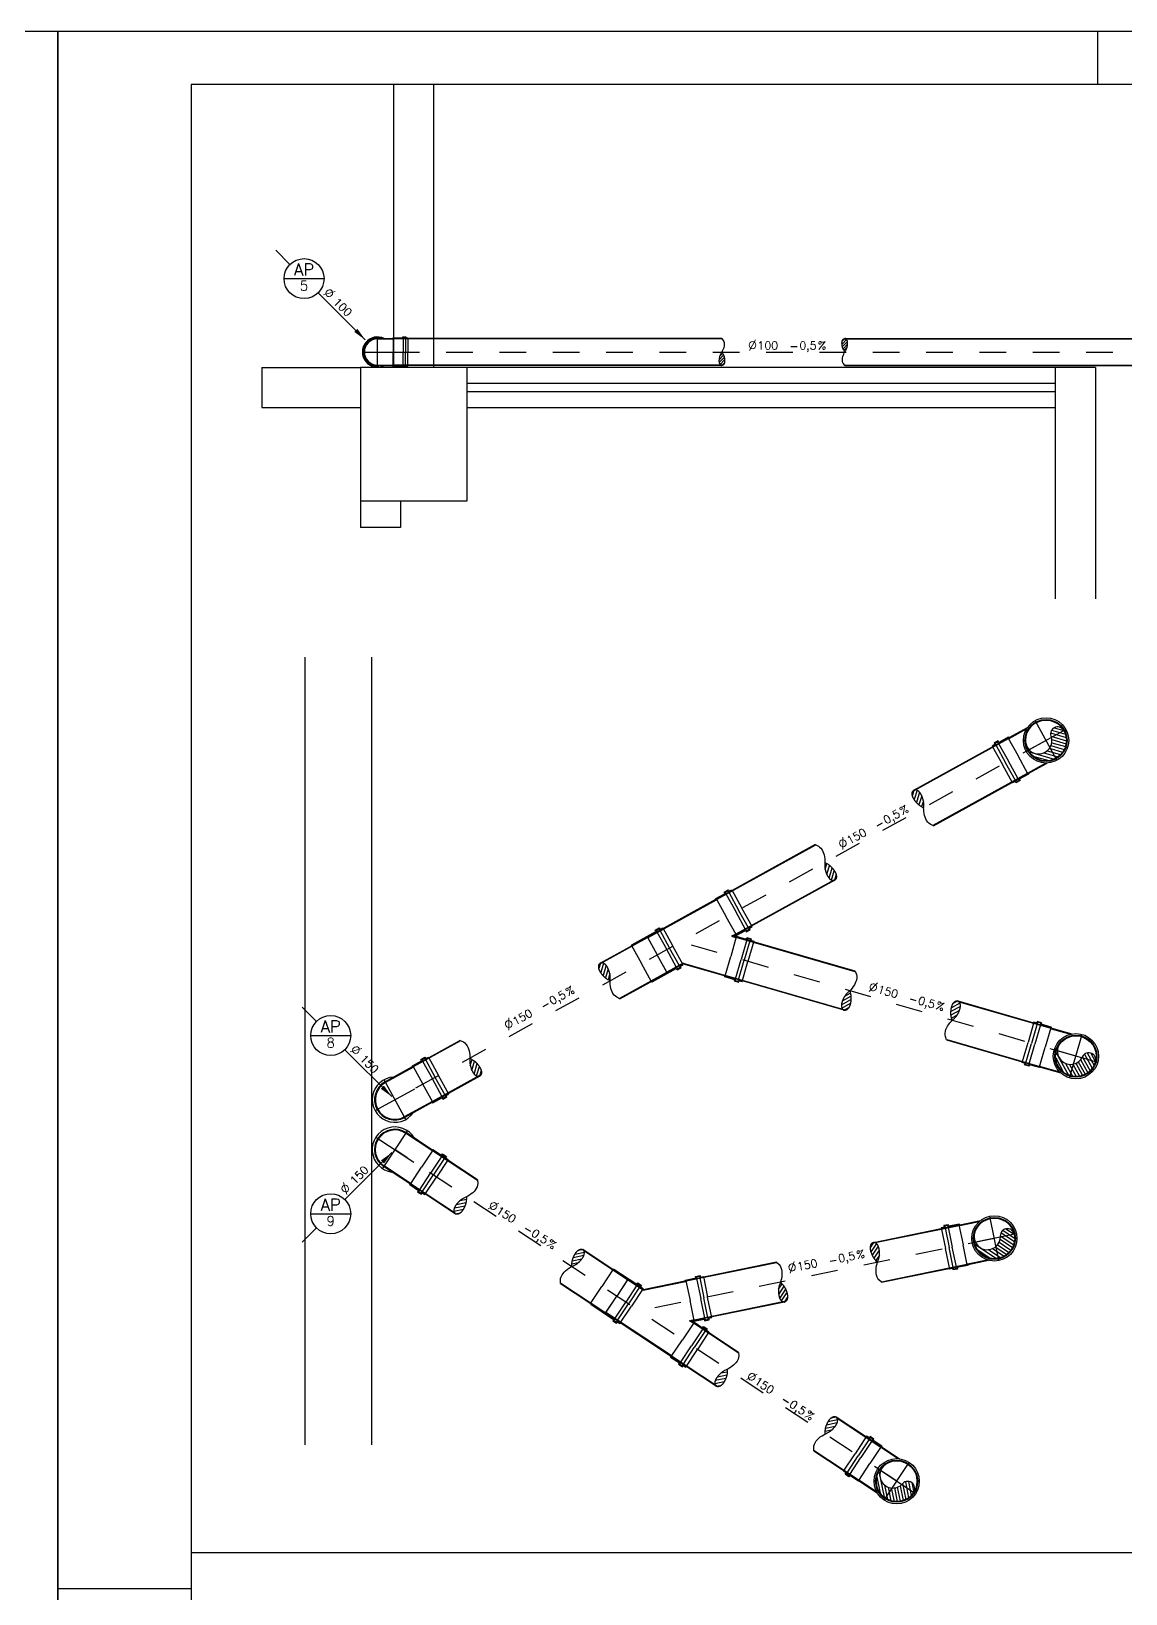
# Model space of a CAD drawing. Header units: millimetres. Extents: x -2485 to 3289, y -257 to 1952.
# Drawn here: x 33.14 to 37.24, y 5.82 to 11.68 of the extents above; entities that cross this region are included whole.
import ezdxf
from ezdxf.enums import TextEntityAlignment as Align

# ---------------------------------------------------------------- set-up
doc = ezdxf.new("R2010")
doc.units = ezdxf.units.MM
doc.header["$LTSCALE"] = 0.3
doc.linetypes.add('CONTINUO', pattern=[0])
doc.linetypes.add('HID', pattern=[0.37, 0.07, -0.1, 0.03, -0.1, 0.07])
for name, color, linetype in [('PAREDE', 7, 'CONTINUO'), ('PILAR', 2, 'Continuous'), ('PLU', 6, 'HID'), ('TEX', 11, 'Continuous'), ('TUB', 1, 'Continuous'), ('VISTAS', 1, 'Continuous')]:
    doc.layers.add(name, color=color, linetype=linetype)
doc.layers.add('PROJETO ESGOTO PLUVIAL', color=1, linetype='HID', lineweight=15)
doc.layers.add('prumada', color=9, linetype='Continuous', lineweight=15)
doc.styles.add('ROMANS', font='romans.shx', dxfattribs={"height": 0.03})

# ---------------------------------------------------------------- blocks, each defined once
blk = doc.blocks.new('n135')
at = {"layer": 'TEX'}
blk.add_line((-0.2936, 0.2936), (-0.347, 0.347), dxfattribs=at)
at = {"layer": 'TEX', "color": 5, "linetype": 'Continuous'}
blk.add_line((-0.3155, 0.2405), (-0.1655, 0.2405), dxfattribs=at)
at = {"layer": 'TEX', "color": 11}
blk.add_line((-0.0113, 0.0113), (-0.1875, 0.1875), dxfattribs=at)
blk.add_line((-0.0113, 0.0113), (-0.1875, 0.1875), dxfattribs=at)
at = {"layer": 'TEX', "color": 5, "linetype": 'Continuous'}
blk.add_circle((-0.2405, 0.2405), 0.075, dxfattribs=at)
blk.add_circle((-0.2405, 0.2405), 0.075, dxfattribs=at)
at = {"layer": 'TEX', "color": 11}
blk.add_solid([(-0.0526, 0.0408), (-0.0408, 0.0526), (-0.0113, 0.0113)], dxfattribs=at)
blk.add_solid([(-0.0526, 0.0408), (-0.0408, 0.0526), (-0.0113, 0.0113)], dxfattribs=at)
at = {"layer": 'TEX', "color": 5, "style": 'ROMANS'}
blk.add_text('%%c', height=0.04, rotation=315, dxfattribs=at).set_placement((-0.1722, 0.1839))
at = {"layer": 'TEX', "color": 9, "linetype": 'Continuous', "style": 'ROMANS'}
for tag, height, p in [('L', 0.045, (-0.2405, 0.2518)), ('N', 0.036, (-0.2405, 0.1956))]:
    blk.add_attdef(tag, text='', height=height, dxfattribs=at).set_placement(p, align=Align.CENTER)
at = {"layer": 'TEX', "color": 5, "linetype": 'Continuous', "style": 'ROMANS'}
blk.add_attdef('N', (-0.1334, 0.1503), '', height=0.03, rotation=315, dxfattribs=at)
blk = doc.blocks.new('n225')
at = {"layer": 'TEX', "color": 11}
blk.add_line((-0.0113, -0.0113), (-0.1875, -0.1875), dxfattribs=at)
blk.add_line((-0.0113, -0.0113), (-0.1875, -0.1875), dxfattribs=at)
at = {"layer": 'TEX', "color": 5, "linetype": 'Continuous'}
blk.add_line((-0.3155, -0.2405), (-0.1655, -0.2405), dxfattribs=at)
at = {"layer": 'TEX'}
blk.add_line((-0.2936, -0.2936), (-0.347, -0.347), dxfattribs=at)
at = {"layer": 'TEX', "color": 5, "linetype": 'Continuous'}
blk.add_circle((-0.2405, -0.2405), 0.075, dxfattribs=at)
blk.add_circle((-0.2405, -0.2405), 0.075, dxfattribs=at)
at = {"layer": 'TEX', "color": 11}
blk.add_solid([(-0.0408, -0.0526), (-0.0526, -0.0408), (-0.0113, -0.0113)], dxfattribs=at)
blk.add_solid([(-0.0408, -0.0526), (-0.0526, -0.0408), (-0.0113, -0.0113)], dxfattribs=at)
at = {"layer": 'TEX', "color": 5, "style": 'ROMANS'}
blk.add_text('%%c', height=0.04, rotation=45, dxfattribs=at).set_placement((-0.1839, -0.1722))
at = {"layer": 'TEX', "color": 5, "linetype": 'Continuous', "style": 'ROMANS'}
blk.add_attdef('N', (-0.1503, -0.1334), '', height=0.03, rotation=45, dxfattribs=at)
at = {"layer": 'TEX', "color": 9, "linetype": 'Continuous', "style": 'ROMANS'}
for tag, height, p in [('L', 0.045, (-0.2405, -0.2293)), ('N', 0.036, (-0.2405, -0.2855))]:
    blk.add_attdef(tag, text='', height=height, dxfattribs=at).set_placement(p, align=Align.CENTER)
blk = doc.blocks.new('js150d')
at = {"layer": 'TUB', "color": 3}
for p, q in [((-0.1006, 0.0735), (-0.0974, 0.0762)), ((0.195, 0.0762), (0.195, 0)), ((0.2359, 0.0762), (0.2359, 0)), ((0.2479, 0.0762), (0.2479, 0)), ((0.262, 0.0789), (0.262, 0)), ((0.195, -0.0762), (0.195, 0)), ((0.2359, -0.0762), (0.2359, 0)), ((0.2479, -0.0762), (0.2479, 0)), ((0.262, -0.0789), (0.262, 0)), ((-0.1006, -0.0735), (-0.0974, -0.0762)), ((0.1918, -0.084), (0.1379, -0.1379)), ((0.2207, -0.1129), (0.1668, -0.1668)), ((0.084, -0.1918), (0.1379, -0.1379)), ((0.1129, -0.2207), (0.1668, -0.1668)), ((0.1214, -0.2292), (0.1753, -0.1753)), ((0.2292, -0.1214), (0.1753, -0.1753)), ((0.2411, -0.1295), (0.1853, -0.1853)), ((0.1295, -0.2411), (0.1853, -0.1853))]:
    blk.add_line(p, q, dxfattribs=at)
at = {"layer": 'TUB', "color": 4}
for p, q in [((0.1923, 0.0735), (-0.1006, 0.0735)), ((0.1912, 0.0762), (-0.0974, 0.0762)), ((0.1912, 0.0762), (0.1939, 0.0789)), ((0.1923, 0.0735), (0.195, 0.0762)), ((0.1939, 0.0789), (0.2332, 0.0789)), ((0.195, 0.0762), (0.2359, 0.0762)), ((0.2332, 0.0789), (0.2332, 0.0849)), ((0.2332, 0.0849), (0.2506, 0.0849)), ((0.2359, 0.0822), (0.2479, 0.0822)), ((0.2359, 0.0762), (0.2359, 0.0822)), ((0.2479, 0.0822), (0.2479, 0.0762)), ((0.2479, 0.0762), (0.262, 0.0762)), ((0.2506, 0.0849), (0.2506, 0.0789)), ((0.2506, 0.0789), (0.262, 0.0789)), ((-0.0304, -0.0735), (-0.1006, -0.0735)), ((-0.0316, -0.0762), (-0.0974, -0.0762)), ((-0.0316, -0.0762), (0.0813, -0.1891)), ((-0.0304, -0.0735), (0.084, -0.1879)), ((0.1923, -0.0735), (0.1774, -0.0735)), ((0.1774, -0.0735), (0.1879, -0.084)), ((0.1912, -0.0762), (0.184, -0.0762)), ((0.184, -0.0762), (0.1891, -0.0813)), ((0.1879, -0.084), (0.1918, -0.084)), ((0.1891, -0.0813), (0.1929, -0.0813)), ((0.1912, -0.0762), (0.1939, -0.0789)), ((0.1918, -0.084), (0.2207, -0.1129)), ((0.1923, -0.0735), (0.195, -0.0762)), ((0.1929, -0.0813), (0.2207, -0.1091)), ((0.1939, -0.0789), (0.2332, -0.0789)), ((0.195, -0.0762), (0.2359, -0.0762)), ((0.2207, -0.1091), (0.2249, -0.1049)), ((0.2207, -0.1129), (0.2249, -0.1087)), ((0.2249, -0.1049), (0.2372, -0.1172)), ((0.2249, -0.1087), (0.2334, -0.1172)), ((0.2332, -0.0789), (0.2332, -0.0849)), ((0.2332, -0.0849), (0.2506, -0.0849)), ((0.2359, -0.0762), (0.2359, -0.0822)), ((0.2359, -0.0822), (0.2479, -0.0822)), ((0.2479, -0.0762), (0.262, -0.0762)), ((0.2479, -0.0822), (0.2479, -0.0762)), ((0.2506, -0.0789), (0.262, -0.0789)), ((0.2506, -0.0849), (0.2506, -0.0789)), ((0.2334, -0.1172), (0.2292, -0.1214)), ((0.2292, -0.1214), (0.2391, -0.1314)), ((0.2372, -0.1172), (0.233, -0.1214)), ((0.233, -0.1214), (0.2411, -0.1295)), ((0.0813, -0.1891), (0.0813, -0.1929)), ((0.0813, -0.1929), (0.1091, -0.2207)), ((0.084, -0.1879), (0.084, -0.1918)), ((0.084, -0.1918), (0.1129, -0.2207)), ((0.1091, -0.2207), (0.1049, -0.2249)), ((0.1049, -0.2249), (0.1172, -0.2372)), ((0.1129, -0.2207), (0.1087, -0.2249)), ((0.1087, -0.2249), (0.1172, -0.2334)), ((0.1172, -0.2334), (0.1214, -0.2292)), ((0.1172, -0.2372), (0.1214, -0.233)), ((0.1214, -0.2292), (0.1314, -0.2391)), ((0.1214, -0.233), (0.1295, -0.2411))]:
    blk.add_line(p, q, dxfattribs=at)
at = {"layer": 'TUB', "color": 3, "linetype": 'Continuous'}
for p in [(-0.1006, 0.0735), (-0.1006, -0.0735)]:
    blk.add_line(p, (-0.1006, 0), dxfattribs=at)
blk = doc.blocks.new('js150e')
at = {"layer": 'TUB', "color": 4}
for p, q in [((0.1049, 0.2249), (0.1172, 0.2372)), ((0.1172, 0.2372), (0.1214, 0.233)), ((0.1214, 0.233), (0.1295, 0.2411)), ((0.1214, 0.2292), (0.1314, 0.2391)), ((-0.0316, 0.0762), (0.0813, 0.1891)), ((-0.0304, 0.0735), (0.084, 0.1879)), ((0.0813, 0.1929), (0.1091, 0.2207)), ((0.0813, 0.1891), (0.0813, 0.1929)), ((0.084, 0.1918), (0.1129, 0.2207)), ((0.084, 0.1879), (0.084, 0.1918)), ((0.1091, 0.2207), (0.1049, 0.2249)), ((0.1087, 0.2249), (0.1172, 0.2334)), ((0.1129, 0.2207), (0.1087, 0.2249)), ((0.1172, 0.2334), (0.1214, 0.2292)), ((0.2249, 0.1087), (0.2334, 0.1172)), ((0.2249, 0.1049), (0.2372, 0.1172)), ((0.2292, 0.1214), (0.2391, 0.1314)), ((0.2334, 0.1172), (0.2292, 0.1214)), ((0.233, 0.1214), (0.2411, 0.1295)), ((0.2372, 0.1172), (0.233, 0.1214)), ((-0.0304, 0.0735), (-0.1006, 0.0735)), ((-0.0316, 0.0762), (-0.0974, 0.0762)), ((0.1774, 0.0735), (0.1879, 0.084)), ((0.1923, 0.0735), (0.1774, 0.0735)), ((0.184, 0.0762), (0.1891, 0.0813)), ((0.1912, 0.0762), (0.184, 0.0762)), ((0.1879, 0.084), (0.1918, 0.084)), ((0.1891, 0.0813), (0.1929, 0.0813)), ((0.1912, 0.0762), (0.1939, 0.0789)), ((0.1918, 0.084), (0.2207, 0.1129)), ((0.1923, 0.0735), (0.195, 0.0762)), ((0.1929, 0.0813), (0.2207, 0.1091)), ((0.1939, 0.0789), (0.2332, 0.0789)), ((0.195, 0.0762), (0.2359, 0.0762)), ((0.2207, 0.1129), (0.2249, 0.1087)), ((0.2207, 0.1091), (0.2249, 0.1049)), ((0.2332, 0.0849), (0.2506, 0.0849)), ((0.2332, 0.0789), (0.2332, 0.0849)), ((0.2359, 0.0822), (0.2479, 0.0822)), ((0.2359, 0.0762), (0.2359, 0.0822)), ((0.2479, 0.0822), (0.2479, 0.0762)), ((0.2479, 0.0762), (0.262, 0.0762)), ((0.2506, 0.0849), (0.2506, 0.0789)), ((0.2506, 0.0789), (0.262, 0.0789)), ((0.1923, -0.0735), (-0.1006, -0.0735)), ((0.1912, -0.0762), (-0.0974, -0.0762)), ((0.1912, -0.0762), (0.1939, -0.0789)), ((0.1923, -0.0735), (0.195, -0.0762)), ((0.1939, -0.0789), (0.2332, -0.0789)), ((0.195, -0.0762), (0.2359, -0.0762)), ((0.2332, -0.0789), (0.2332, -0.0849)), ((0.2332, -0.0849), (0.2506, -0.0849)), ((0.2359, -0.0762), (0.2359, -0.0822)), ((0.2359, -0.0822), (0.2479, -0.0822)), ((0.2479, -0.0822), (0.2479, -0.0762)), ((0.2479, -0.0762), (0.262, -0.0762)), ((0.2506, -0.0849), (0.2506, -0.0789)), ((0.2506, -0.0789), (0.262, -0.0789))]:
    blk.add_line(p, q, dxfattribs=at)
at = {"layer": 'TUB', "color": 3}
for p, q in [((0.1295, 0.2411), (0.1853, 0.1853)), ((0.084, 0.1918), (0.1379, 0.1379)), ((0.1129, 0.2207), (0.1668, 0.1668)), ((0.1214, 0.2292), (0.1753, 0.1753)), ((0.2411, 0.1295), (0.1853, 0.1853)), ((0.1918, 0.084), (0.1379, 0.1379)), ((0.2207, 0.1129), (0.1668, 0.1668)), ((0.2292, 0.1214), (0.1753, 0.1753)), ((-0.1006, 0.0735), (-0.0974, 0.0762)), ((0.195, 0.0762), (0.195, 0)), ((0.2359, 0.0762), (0.2359, 0)), ((0.2479, 0.0762), (0.2479, 0)), ((0.262, 0.0789), (0.262, 0)), ((0.195, -0.0762), (0.195, 0)), ((0.2359, -0.0762), (0.2359, 0)), ((0.2479, -0.0762), (0.2479, 0)), ((0.262, -0.0789), (0.262, 0)), ((-0.1006, -0.0735), (-0.0974, -0.0762))]:
    blk.add_line(p, q, dxfattribs=at)
at = {"layer": 'TUB', "color": 3, "linetype": 'Continuous'}
for p in [(-0.1006, 0.0735), (-0.1006, -0.0735)]:
    blk.add_line(p, (-0.1006, 0), dxfattribs=at)
blk = doc.blocks.new('L150')
at = {"layer": 'TUB', "color": 4}
for p, q in [((-0.067, 0.0777), (-0.06475, 0.0789)), ((0, 0.0762), (-0.067, 0.0762)), ((-0.06475, 0.0789), (0.0382, 0.0789)), ((0, 0.0762), (0.0409, 0.0762)), ((0.0382, 0.0849), (0.0556, 0.0849)), ((0.0382, 0.0789), (0.0382, 0.0849)), ((0.0409, 0.0822), (0.0529, 0.0822)), ((0.0409, 0.0762), (0.0409, 0.0822)), ((0.0529, 0.0822), (0.0529, 0.0762)), ((0.0529, 0.0762), (0.067, 0.0762)), ((0.0556, 0.0849), (0.0556, 0.0789)), ((0.0556, 0.0789), (0.067, 0.0789)), ((0, -0.0762), (-0.067, -0.0762)), ((-0.067, -0.0777), (-0.06475, -0.0789)), ((-0.06475, -0.0789), (0.0382, -0.0789)), ((0, -0.0762), (0.0409, -0.0762)), ((0.0382, -0.0789), (0.0382, -0.0849)), ((0.0382, -0.0849), (0.0556, -0.0849)), ((0.0409, -0.0762), (0.0409, -0.0822)), ((0.0409, -0.0822), (0.0529, -0.0822)), ((0.0529, -0.0762), (0.067, -0.0762)), ((0.0529, -0.0822), (0.0529, -0.0762)), ((0.0556, -0.0789), (0.067, -0.0789)), ((0.0556, -0.0849), (0.0556, -0.0789))]:
    blk.add_line(p, q, dxfattribs=at)
at = {"layer": 'TUB', "color": 3}
for p, q in [((-0.067, 0.0777), (-0.067, 0)), ((0, 0.0762), (0, 0)), ((0.0409, 0.0762), (0.0409, 0)), ((0.0529, 0.0762), (0.0529, 0)), ((0.067, 0.0789), (0.067, 0)), ((-0.067, -0.0777), (-0.067, 0)), ((0, -0.0762), (0, 0)), ((0.0409, -0.0762), (0.0409, 0)), ((0.0529, -0.0762), (0.0529, 0)), ((0.067, -0.0789), (0.067, 0))]:
    blk.add_line(p, q, dxfattribs=at)
blk = doc.blocks.new('150T')
at = {"layer": 'TUB', "color": 7}
for p, q in [((-0.0068, 0.0258), (-0.0435, 0.0625)), ((0.0029, 0.032), (-0.0335, 0.0684)), ((0.0147, 0.0361), (-0.0221, 0.0729)), ((0.0299, 0.0368), (-0.0089, 0.0757)), ((0.0759, 0.0067), (0.0067, 0.0759)), ((0.0711, 0.0275), (0.0275, 0.0711)), ((-0.0371, -0.0235), (-0.0748, 0.0143)), ((-0.0285, -0.0162), (-0.0714, 0.0267)), ((-0.0235, -0.0052), (-0.0663, 0.0376)), ((-0.0204, 0.0076), (-0.0599, 0.0471)), ((-0.0145, 0.0176), (-0.0523, 0.0554)), ((-0.0499, -0.0266), (-0.0762, -0.0003))]:
    blk.add_line(p, q, dxfattribs=at)
at = {"layer": 'TUB', "color": 1, "linetype": 'Continuous'}
for p, q in [((0, 0.0849), (0, -0.0849)), ((-0.0849, 0), (0.0849, 0))]:
    blk.add_line(p, q, dxfattribs=at)
at = {"layer": 'TUB', "color": 4}
for radius in [0.0849, 0.0789, 0.0762]:
    blk.add_circle((0, 0), radius, dxfattribs=at)
for centre, radius, start, end in [((-0.0496, 0), 0.0266, 180, 0), ((0.0246, -0.012), 0.0491, 344.7642, 165.86589)]:
    blk.add_arc(centre, radius, start, end, dxfattribs=at)
blk = doc.blocks.new('j90e150b')
at = {"layer": 'TUB', "color": 4}
for p, q in [((0.1162, 0.0762), (0.0374, 0.0762)), ((0.1173, 0.0735), (0.0425, 0.0735)), ((0.1162, 0.0762), (0.1189, 0.0789)), ((0.1173, 0.0735), (0.12, 0.0762)), ((0.1189, 0.0789), (0.1582, 0.0789)), ((0.12, 0.0762), (0.1609, 0.0762)), ((0.1582, 0.0849), (0.1756, 0.0849)), ((0.1582, 0.0789), (0.1582, 0.0849)), ((0.1609, 0.0822), (0.1729, 0.0822)), ((0.1609, 0.0762), (0.1609, 0.0822)), ((0.1729, 0.0822), (0.1729, 0.0762)), ((0.1729, 0.0762), (0.187, 0.0762)), ((0.1756, 0.0849), (0.1756, 0.0789)), ((0.1756, 0.0789), (0.187, 0.0789)), ((0.1162, -0.0762), (0.0374, -0.0762)), ((0.1173, -0.0735), (0.0425, -0.0735)), ((0.1162, -0.0762), (0.1189, -0.0789)), ((0.1173, -0.0735), (0.12, -0.0762)), ((0.1189, -0.0789), (0.1582, -0.0789)), ((0.12, -0.0762), (0.1609, -0.0762)), ((0.1582, -0.0789), (0.1582, -0.0849)), ((0.1582, -0.0849), (0.1756, -0.0849)), ((0.1609, -0.0762), (0.1609, -0.0822)), ((0.1609, -0.0822), (0.1729, -0.0822)), ((0.1729, -0.0762), (0.187, -0.0762)), ((0.1729, -0.0822), (0.1729, -0.0762)), ((0.1756, -0.0789), (0.187, -0.0789)), ((0.1756, -0.0849), (0.1756, -0.0789))]:
    blk.add_line(p, q, dxfattribs=at)
at = {"layer": 'TUB', "color": 3}
for p, q in [((0.12, 0.0762), (0.12, 0)), ((0.1609, 0.0762), (0.1609, 0)), ((0.1729, 0.0762), (0.1729, 0)), ((0.187, 0.0789), (0.187, 0)), ((0.12, -0.0762), (0.12, 0)), ((0.1609, -0.0762), (0.1609, 0)), ((0.1729, -0.0762), (0.1729, 0)), ((0.187, -0.0789), (0.187, 0))]:
    blk.add_line(p, q, dxfattribs=at)
at = {"layer": 'PLU'}
blk.add_blockref('150T', (0, 0), dxfattribs=at)
blk = doc.blocks.new('j90e150c')
at = {"layer": 'TUB', "color": 1, "linetype": 'Continuous'}
for p, q in [((0, 0.0861), (0, -0.0861)), ((-0.0849, 0), (0.0849, 0))]:
    blk.add_line(p, q, dxfattribs=at)
at = {"layer": 'TUB', "color": 4}
for p, q in [((0.1162, 0.0762), (0, 0.0762)), ((0.1173, 0.0735), (0, 0.0735)), ((0.1162, 0.0762), (0.1189, 0.0789)), ((0.1173, 0.0735), (0.12, 0.0762)), ((0.1189, 0.0789), (0.1582, 0.0789)), ((0.12, 0.0762), (0.1609, 0.0762)), ((0.1582, 0.0849), (0.1756, 0.0849)), ((0.1582, 0.0789), (0.1582, 0.0849)), ((0.1609, 0.0822), (0.1729, 0.0822)), ((0.1609, 0.0762), (0.1609, 0.0822)), ((0.1729, 0.0822), (0.1729, 0.0762)), ((0.1729, 0.0762), (0.187, 0.0762)), ((0.1756, 0.0849), (0.1756, 0.0789)), ((0.1756, 0.0789), (0.187, 0.0789)), ((0.1173, -0.0735), (0, -0.0735)), ((0.1162, -0.0762), (0, -0.0762)), ((0.1162, -0.0762), (0.1189, -0.0789)), ((0.1173, -0.0735), (0.12, -0.0762)), ((0.1189, -0.0789), (0.1582, -0.0789)), ((0.12, -0.0762), (0.1609, -0.0762)), ((0.1582, -0.0789), (0.1582, -0.0849)), ((0.1582, -0.0849), (0.1756, -0.0849)), ((0.1609, -0.0762), (0.1609, -0.0822)), ((0.1609, -0.0822), (0.1729, -0.0822)), ((0.1729, -0.0762), (0.187, -0.0762)), ((0.1729, -0.0822), (0.1729, -0.0762)), ((0.1756, -0.0789), (0.187, -0.0789)), ((0.1756, -0.0849), (0.1756, -0.0789))]:
    blk.add_line(p, q, dxfattribs=at)
at = {"layer": 'TUB', "color": 3}
for p, q in [((0.12, 0.0762), (0.12, 0)), ((0.1609, 0.0762), (0.1609, 0)), ((0.1729, 0.0762), (0.1729, 0)), ((0.187, 0.0789), (0.187, 0)), ((0.12, -0.0762), (0.12, 0)), ((0.1609, -0.0762), (0.1609, 0)), ((0.1729, -0.0762), (0.1729, 0)), ((0.187, -0.0789), (0.187, 0))]:
    blk.add_line(p, q, dxfattribs=at)
at = {"layer": 'TUB', "color": 4}
for radius, start, end in [(0.0849, 63.83482, 296.16518), (0.0762, 90, 270), (0.0735, 90, 270)]:
    blk.add_arc((0, 0), radius, start, end, dxfattribs=at)
blk = doc.blocks.new('j90e100c')
at = {"layer": 'TUB', "color": 1, "linetype": 'Continuous'}
for p, q in [((-0.0574, 0), (0.0574, 0)), ((0, -0.0574), (0, 0.0574))]:
    blk.add_line(p, q, dxfattribs=at)
at = {"layer": 'TUB', "color": 4}
for p, q in [((0, 0.0508), (0.0565, 0.0508)), ((0, 0.049), (0.0572, 0.049)), ((0.0565, 0.0508), (0.0583, 0.0526)), ((0.0565, 0.049), (0.0572, 0.049)), ((0.0572, 0.049), (0.059, 0.0508)), ((0.0583, 0.0526), (0.0948, 0.0526)), ((0.059, 0.0508), (0.0966, 0.0508)), ((0.0948, 0.0526), (0.0948, 0.0566)), ((0.0948, 0.0566), (0.1064, 0.0566)), ((0.0966, 0.0508), (0.0966, 0.0548)), ((0.0966, 0.0548), (0.1046, 0.0548)), ((0.1046, 0.0548), (0.1046, 0.0508)), ((0.1046, 0.0508), (0.114, 0.0508)), ((0.1064, 0.0566), (0.1064, 0.0526)), ((0.1064, 0.0526), (0.114, 0.0526)), ((0, -0.049), (0.0572, -0.049)), ((0, -0.0508), (0.0565, -0.0508)), ((0.0565, -0.049), (0.0572, -0.049)), ((0.0565, -0.0508), (0.0583, -0.0526)), ((0.0572, -0.049), (0.059, -0.0508)), ((0.0583, -0.0526), (0.0948, -0.0526)), ((0.059, -0.0508), (0.0966, -0.0508)), ((0.0948, -0.0526), (0.0948, -0.0566)), ((0.0948, -0.0566), (0.1064, -0.0566)), ((0.0966, -0.0508), (0.0966, -0.0548)), ((0.0966, -0.0548), (0.1046, -0.0548)), ((0.1046, -0.0508), (0.114, -0.0508)), ((0.1046, -0.0548), (0.1046, -0.0508)), ((0.1064, -0.0526), (0.114, -0.0526)), ((0.1064, -0.0566), (0.1064, -0.0526))]:
    blk.add_line(p, q, dxfattribs=at)
at = {"layer": 'TUB', "color": 3}
for p, q in [((0.059, 0.0508), (0.059, 0)), ((0.0966, 0.0508), (0.0966, 0)), ((0.0966, -0.0508), (0.0966, 0)), ((0.1046, 0.0508), (0.1046, 0)), ((0.1046, -0.0508), (0.1046, 0)), ((0.114, 0.0526), (0.114, 0)), ((0.059, -0.0508), (0.059, 0)), ((0.114, -0.0526), (0.114, 0))]:
    blk.add_line(p, q, dxfattribs=at)
at = {"layer": 'TUB', "color": 4}
for radius, start, end in [(0.0566, 63.83482, 296.16518), (0.0526, 74.96763, 285.03237), (0.0508, 90, 270), (0.049, 90, 270)]:
    blk.add_arc((0, 0), radius, start, end, dxfattribs=at)
blk = doc.blocks.new('B150')
at = {"layer": 'TUB', "color": 7}
for p, q in [((-0.0157, -0.0438), (0.01, -0.0182)), ((-0.0151, -0.0592), (0.0137, -0.0304)), ((-0.0121, -0.0244), (0.0046, -0.0076)), ((-0.0102, -0.0701), (0.0157, -0.0443)), ((-0.0003, -0.0761), (0.0145, -0.0614))]:
    blk.add_line(p, q, dxfattribs=at)
for points in [[(0, 0.0762), (0.0078, 0.0654), (0.0105, 0.06), (0.0123, 0.0539), (0.0133, 0.046), (0.0132, 0.0396), (0.0123, 0.0331), (0.0109, 0.026), (0.0086, 0.0194), (0.0058, 0.0117), (0.0028, 0.0052), (0, 0)], [(0, 0), (-0.0024, -0.0039), (-0.0043, -0.0071), (-0.0059, -0.0097), (-0.0071, -0.012), (-0.008, -0.0138), (-0.0088, -0.0153), (-0.0093, -0.0166), (-0.0098, -0.0177), (-0.0102, -0.0188), (-0.0106, -0.0199), (-0.011, -0.0208), (-0.0113, -0.0218), (-0.0116, -0.0227), (-0.0119, -0.0235), (-0.0121, -0.0244), (-0.0124, -0.0252), (-0.0126, -0.026), (-0.0128, -0.0268), (-0.013, -0.0276), (-0.0132, -0.0284), (-0.0134, -0.0292), (-0.0136, -0.03), (-0.0138, -0.0309), (-0.0139, -0.0318), (-0.0141, -0.0326), (-0.0143, -0.0336), (-0.0145, -0.0345), (-0.0147, -0.0355), (-0.0148, -0.0365), (-0.015, -0.0375), (-0.0151, -0.0385), (-0.0153, -0.0396), (-0.0154, -0.0407), (-0.0155, -0.0418), (-0.0156, -0.0429), (-0.0157, -0.044), (-0.0157, -0.0451), (-0.0158, -0.0461), (-0.0158, -0.0472), (-0.0159, -0.0483), (-0.0159, -0.0493), (-0.0159, -0.0503), (-0.0159, -0.0513), (-0.0158, -0.0522), (-0.0158, -0.0532), (-0.0158, -0.0541), (-0.0157, -0.0549), (-0.0156, -0.0558), (-0.0155, -0.0566), (-0.0154, -0.0574), (-0.0153, -0.0582), (-0.0151, -0.059), (-0.015, -0.0597), (-0.0148, -0.0605), (-0.0146, -0.0613), (-0.0143, -0.062), (-0.014, -0.0628), (-0.0137, -0.0635), (-0.0134, -0.0643), (-0.0131, -0.065), (-0.0127, -0.0657), (-0.0124, -0.0664), (-0.012, -0.0671), (-0.0116, -0.0678), (-0.0113, -0.0684), (-0.0109, -0.069), (-0.0106, -0.0695), (-0.0103, -0.07), (-0.0099, -0.0705), (-0.0096, -0.0709), (-0.0093, -0.0714), (-0.009, -0.0717), (-0.0087, -0.0721), (-0.0083, -0.0724), (-0.008, -0.0727), (-0.0077, -0.073), (-0.0073, -0.0733), (-0.007, -0.0736), (-0.0066, -0.0738), (-0.0062, -0.0741), (-0.0057, -0.0743), (-0.0053, -0.0746), (-0.0047, -0.0748), (-0.004, -0.0751), (-0.0033, -0.0753), (-0.0023, -0.0756), (-0.0013, -0.0759), (0, -0.0762)], [(0, 0), (0.0024, -0.0039), (0.0043, -0.0071), (0.0059, -0.0097), (0.0071, -0.012), (0.008, -0.0138), (0.0088, -0.0153), (0.0093, -0.0166), (0.0098, -0.0177), (0.0102, -0.0188), (0.0106, -0.0199), (0.011, -0.0208), (0.0113, -0.0218), (0.0116, -0.0227), (0.0119, -0.0235), (0.0121, -0.0244), (0.0124, -0.0252), (0.0126, -0.026), (0.0128, -0.0268), (0.013, -0.0276), (0.0132, -0.0284), (0.0134, -0.0292), (0.0136, -0.03), (0.0138, -0.0309), (0.0139, -0.0318), (0.0141, -0.0326), (0.0143, -0.0336), (0.0145, -0.0345), (0.0147, -0.0355), (0.0148, -0.0365), (0.015, -0.0375), (0.0151, -0.0385), (0.0153, -0.0396), (0.0154, -0.0407), (0.0155, -0.0418), (0.0156, -0.0429), (0.0157, -0.044), (0.0157, -0.0451), (0.0158, -0.0461), (0.0158, -0.0472), (0.0159, -0.0483), (0.0159, -0.0493), (0.0159, -0.0503), (0.0159, -0.0513), (0.0158, -0.0522), (0.0158, -0.0532), (0.0158, -0.0541), (0.0157, -0.0549), (0.0156, -0.0558), (0.0155, -0.0566), (0.0154, -0.0574), (0.0153, -0.0582), (0.0151, -0.059), (0.015, -0.0597), (0.0148, -0.0605), (0.0146, -0.0613), (0.0143, -0.062), (0.014, -0.0628), (0.0137, -0.0635), (0.0134, -0.0643), (0.0131, -0.065), (0.0127, -0.0657), (0.0124, -0.0664), (0.012, -0.0671), (0.0116, -0.0678), (0.0113, -0.0684), (0.0109, -0.069), (0.0106, -0.0695), (0.0103, -0.07), (0.0099, -0.0705), (0.0096, -0.0709), (0.0093, -0.0714), (0.009, -0.0717), (0.0087, -0.0721), (0.0083, -0.0724), (0.008, -0.0727), (0.0077, -0.073), (0.0073, -0.0733), (0.007, -0.0736), (0.0066, -0.0738), (0.0062, -0.0741), (0.0057, -0.0743), (0.0053, -0.0746), (0.0047, -0.0748), (0.004, -0.0751), (0.0033, -0.0753), (0.0023, -0.0756), (0.0013, -0.0759), (0, -0.0762)]]:
    blk.add_lwpolyline(points, dxfattribs=at)
blk = doc.blocks.new('te150t')
at = {"layer": 'TUB', "color": 4}
for p, q in [((0.2017, 0.0762), (0, 0.0762)), ((0.2017, 0.0744), (0, 0.0744)), ((0.2017, -0.0744), (0, -0.0744)), ((0.2017, -0.0762), (0, -0.0762))]:
    blk.add_line(p, q, dxfattribs=at)
at = {"layer": 'TUB'}
blk.add_blockref('B150', (0.2017, 0), dxfattribs=at)
blk = doc.blocks.new('b100')
at = {"layer": 'TUB', "color": 7}
for p, q in [((-0.0104, -0.0292), (0.0066, -0.0121)), ((-0.0101, -0.0394), (0.0091, -0.0203)), ((-0.0081, -0.0163), (0.0031, -0.0051)), ((-0.0068, -0.0468), (0.0105, -0.0295)), ((-0.0002, -0.0508), (0.0097, -0.0409))]:
    blk.add_line(p, q, dxfattribs=at)
for points in [[(0, 0.0508), (0.0052, 0.0436), (0.007, 0.04), (0.0082, 0.0359), (0.0089, 0.0306), (0.0088, 0.0264), (0.0082, 0.0221), (0.0073, 0.0174), (0.0058, 0.0129), (0.0039, 0.0078), (0.0019, 0.0034), (0, 0)], [(0, 0), (-0.0016, -0.0026), (-0.0029, -0.0047), (-0.0039, -0.0065), (-0.0047, -0.008), (-0.0054, -0.0092), (-0.0058, -0.0102), (-0.0062, -0.0111), (-0.0065, -0.0118), (-0.0068, -0.0126), (-0.0071, -0.0132), (-0.0073, -0.0139), (-0.0075, -0.0145), (-0.0077, -0.0151), (-0.0079, -0.0157), (-0.0081, -0.0162), (-0.0083, -0.0168), (-0.0084, -0.0173), (-0.0085, -0.0179), (-0.0087, -0.0184), (-0.0088, -0.0189), (-0.0089, -0.0195), (-0.009, -0.02), (-0.0092, -0.0206), (-0.0093, -0.0212), (-0.0094, -0.0218), (-0.0095, -0.0224), (-0.0097, -0.023), (-0.0098, -0.0237), (-0.0099, -0.0243), (-0.01, -0.025), (-0.0101, -0.0257), (-0.0102, -0.0264), (-0.0103, -0.0271), (-0.0103, -0.0278), (-0.0104, -0.0286), (-0.0105, -0.0293), (-0.0105, -0.03), (-0.0105, -0.0308), (-0.0106, -0.0315), (-0.0106, -0.0322), (-0.0106, -0.0329), (-0.0106, -0.0335), (-0.0106, -0.0342), (-0.0106, -0.0348), (-0.0105, -0.0354), (-0.0105, -0.036), (-0.0105, -0.0366), (-0.0104, -0.0372), (-0.0104, -0.0377), (-0.0103, -0.0383), (-0.0102, -0.0388), (-0.0101, -0.0393), (-0.01, -0.0398), (-0.0099, -0.0403), (-0.0097, -0.0408), (-0.0095, -0.0413), (-0.0094, -0.0418), (-0.0092, -0.0424), (-0.0089, -0.0429), (-0.0087, -0.0433), (-0.0085, -0.0438), (-0.0082, -0.0443), (-0.008, -0.0447), (-0.0078, -0.0452), (-0.0075, -0.0456), (-0.0073, -0.046), (-0.0071, -0.0463), (-0.0068, -0.0467), (-0.0066, -0.047), (-0.0064, -0.0473), (-0.0062, -0.0476), (-0.006, -0.0478), (-0.0058, -0.0481), (-0.0056, -0.0483), (-0.0053, -0.0485), (-0.0051, -0.0487), (-0.0049, -0.0489), (-0.0046, -0.049), (-0.0044, -0.0492), (-0.0041, -0.0494), (-0.0038, -0.0495), (-0.0035, -0.0497), (-0.0031, -0.0499), (-0.0027, -0.05), (-0.0022, -0.0502), (-0.0016, -0.0504), (-0.0008, -0.0506), (0, -0.0508)], [(0, 0), (0.0016, -0.0026), (0.0029, -0.0047), (0.0039, -0.0065), (0.0047, -0.008), (0.0054, -0.0092), (0.0058, -0.0102), (0.0062, -0.0111), (0.0065, -0.0118), (0.0068, -0.0126), (0.0071, -0.0132), (0.0073, -0.0139), (0.0075, -0.0145), (0.0077, -0.0151), (0.0079, -0.0157), (0.0081, -0.0162), (0.0083, -0.0168), (0.0084, -0.0173), (0.0085, -0.0179), (0.0087, -0.0184), (0.0088, -0.0189), (0.0089, -0.0195), (0.009, -0.02), (0.0092, -0.0206), (0.0093, -0.0212), (0.0094, -0.0218), (0.0095, -0.0224), (0.0097, -0.023), (0.0098, -0.0237), (0.0099, -0.0243), (0.01, -0.025), (0.0101, -0.0257), (0.0102, -0.0264), (0.0103, -0.0271), (0.0103, -0.0278), (0.0104, -0.0286), (0.0105, -0.0293), (0.0105, -0.03), (0.0105, -0.0308), (0.0106, -0.0315), (0.0106, -0.0322), (0.0106, -0.0329), (0.0106, -0.0335), (0.0106, -0.0342), (0.0106, -0.0348), (0.0105, -0.0354), (0.0105, -0.036), (0.0105, -0.0366), (0.0104, -0.0372), (0.0104, -0.0377), (0.0103, -0.0383), (0.0102, -0.0388), (0.0101, -0.0393), (0.01, -0.0398), (0.0099, -0.0403), (0.0097, -0.0408), (0.0095, -0.0413), (0.0094, -0.0418), (0.0092, -0.0424), (0.0089, -0.0429), (0.0087, -0.0433), (0.0085, -0.0438), (0.0082, -0.0443), (0.008, -0.0447), (0.0078, -0.0452), (0.0075, -0.0456), (0.0073, -0.046), (0.0071, -0.0463), (0.0068, -0.0467), (0.0066, -0.047), (0.0064, -0.0473), (0.0062, -0.0476), (0.006, -0.0478), (0.0058, -0.0481), (0.0056, -0.0483), (0.0053, -0.0485), (0.0051, -0.0487), (0.0049, -0.0489), (0.0046, -0.049), (0.0044, -0.0492), (0.0041, -0.0494), (0.0038, -0.0495), (0.0035, -0.0497), (0.0031, -0.0499), (0.0027, -0.05), (0.0022, -0.0502), (0.0016, -0.0504), (0.0008, -0.0506), (0, -0.0508)]]:
    blk.add_lwpolyline(points, dxfattribs=at)
blk = doc.blocks.new('DD')
at = {"layer": 'TEX', "color": 9}
blk.add_line((0.1881, 0.0234), (0.2108, 0.0234), dxfattribs=at)
at = {"layer": 'TEX', "color": 9, "style": 'ROMANS'}
for s, height, p in [('%%c', 0.04, (0.0265, 0.0079)), ('%', 0.03, (0.2889, 0.0116))]:
    blk.add_text(s, height=height, dxfattribs=at).set_placement(p)
blk.add_attdef('N', (0.0624, 0.0116), '', height=0.03, dxfattribs=at)
blk.add_attdef('INCL', text='', height=0.03, dxfattribs=at).set_placement((0.2837, 0.0116), align=Align.RIGHT)

msp = doc.modelspace()

# ---------------------------------------------------------------- linework, layer by layer
at = {"color": 4, "linetype": 'Continuous'}
for p, q in [((16.62, 11.68), (33.24, 11.68)), ((33.24, 0), (33.24, 11.68)), ((33.24, 11.68), (49.86, 11.68)), ((33.24, 11.68), (33.24, 0))]:
    msp.add_line(p, q, dxfattribs=at)
at = {"color": 5, "linetype": 'Continuous'}
for p, q in [((37.14, 11.48), (37.14, 11.68)), ((33.74, 5.84), (33.24, 5.84))]:
    msp.add_line(p, q, dxfattribs=at)
at = {"color": 12, "linetype": 'Continuous'}
for p, q in [((49.66, 11.48), (33.74, 11.48)), ((33.74, 11.48), (33.74, 0.2))]:
    msp.add_line(p, q, dxfattribs=at)
at = {"layer": 'PAREDE'}
for p, q in [((34.500219, 10.419047), (34.500219, 11.48)), ((34.650219, 10.419047), (34.650219, 11.48)), ((34.005219, 10.419047), (34.375219, 10.419047)), ((34.005219, 10.419047), (34.005219, 10.269047)), ((36.980219, 10.419047), (34.775219, 10.419047)), ((37.130219, 10.419047), (36.980219, 10.419047)), ((37.130219, 10.419047), (37.130219, 9.551664)), ((36.980219, 10.359047), (34.775219, 10.359047)), ((34.775219, 10.329047), (36.980219, 10.329047)), ((34.005219, 10.269047), (34.375219, 10.269047)), ((34.775219, 10.269047), (36.980219, 10.269047)), ((34.375219, 9.919047), (34.375219, 9.819047)), ((34.525219, 9.919047), (34.525219, 9.819047)), ((34.525219, 9.819047), (34.375219, 9.819047)), ((34.1666, 6.380311), (34.1666, 9.332927)), ((34.4166, 6.380311), (34.4166, 9.332927))]:
    msp.add_line(p, q, dxfattribs=at)
msp.add_lwpolyline([(36.980219, 9.551664), (36.980219, 10.419047)], dxfattribs=at)
at = {"layer": 'PILAR'}
msp.add_lwpolyline([(34.375219, 9.919047), (34.775219, 9.919047), (34.775219, 10.419047), (34.375219, 10.419047)], close=True, dxfattribs=at)
at = {"layer": 'TUB', "color": 4}
for p, q in [((35.729484, 10.528197), (34.497177, 10.528197)), ((35.729484, 10.526397), (34.497177, 10.526397)), ((36.190736, 10.528197), (37.748177, 10.528197)), ((36.190736, 10.526397), (37.748177, 10.526397)), ((35.729484, 10.428397), (34.497177, 10.428397)), ((36.190736, 10.428397), (37.748177, 10.428397)), ((35.729484, 10.426597), (34.497177, 10.426597)), ((36.190736, 10.426597), (37.748177, 10.426597)), ((36.449521, 8.834733), (36.803312, 9.029885)), ((36.45039, 8.833157), (36.804182, 9.028309)), ((36.52226, 8.702864), (36.876051, 8.898016)), ((36.523129, 8.701288), (36.876921, 8.89644)), ((36.079358, 8.63055), (35.709337, 8.426446)), ((36.080227, 8.628974), (35.710206, 8.42487)), ((36.152097, 8.498681), (35.782076, 8.294577)), ((36.152966, 8.497105), (35.782946, 8.293001)), ((36.229577, 8.153932), (35.783385, 8.282877)), ((36.230077, 8.155661), (35.783884, 8.284606)), ((36.187766, 8.009252), (35.741574, 8.138197)), ((36.188266, 8.010981), (35.742073, 8.139926)), ((36.613961, 8.042848), (36.962661, 7.942078)), ((36.614461, 8.044578), (36.963161, 7.943807)), ((36.57215, 7.898169), (36.92085, 7.797398)), ((36.57265, 7.899898), (36.92135, 7.799127)), ((36.297985, 7.139254), (36.618616, 7.20475)), ((36.298346, 7.13749), (36.618976, 7.202987)), ((35.934232, 7.064948), (35.595053, 6.995663)), ((35.934592, 7.063185), (35.595413, 6.9939)), ((36.328126, 6.991701), (36.648757, 7.057197)), ((36.328487, 6.989937), (36.649117, 7.055434)), ((35.964373, 6.917396), (35.625194, 6.84811)), ((35.964733, 6.915632), (35.625554, 6.846347)), ((35.791254, 6.725349), (35.622957, 6.836552)), ((35.792247, 6.72685), (35.623949, 6.838053)), ((35.708232, 6.5997), (35.539934, 6.710903)), ((35.709224, 6.601202), (35.540926, 6.712405)), ((36.157751, 6.483185), (36.326049, 6.371982)), ((36.158743, 6.484687), (36.327041, 6.373484)), ((36.074729, 6.357536), (36.243026, 6.246333)), ((36.075721, 6.359038), (36.244018, 6.247835))]:
    msp.add_line(p, q, dxfattribs=at)
at = {"layer": 'TUB', "linetype": 'HID'}
for p, q in [((34.495577, 10.477397), (38.840072, 10.477397)), ((36.945191, 9.021122), (34.503468, 7.674262)), ((37.057288, 7.837287), (35.575395, 8.265539)), ((36.385152, 6.243755), (34.503468, 7.487081)), ((36.751439, 7.154109), (35.419249, 6.881977))]:
    msp.add_line(p, q, dxfattribs=at)
at = {"layer": 'TUB'}
msp.add_line((46.15998, 5.974917), (33.74, 5.974917), dxfattribs=at)

# ---------------------------------------------------------------- block references
at = {"layer": 'PROJETO ESGOTO PLUVIAL'}
msp.add_blockref('j90e100c', (34.438177, 10.477397), dxfattribs=at)
for name, p, rotation in [('j90e150b', (36.945191, 9.021122), 208.881229054009), ('js150d', (35.575395, 8.265539), 28.88122905400898), ('j90e150b', (37.057288, 7.837287), 163.8812290539979), ('j90e150c', (34.503468, 7.674262), 28.88122905400898), ('j90e150c', (34.503468, 7.487081), 326.545188787024), ('j90e150b', (36.751439, 7.154109), 191.5451887869787), ('js150e', (35.419249, 6.881977), 326.5451887869879), ('L150', (35.335283, 6.937458), 326.5451887868578), ('j90e150b', (36.385152, 6.243755), 146.5451887869879)]:
    msp.add_blockref(name, p, dxfattribs=dict(at, rotation=rotation))
at = {"layer": 'prumada'}
ref = msp.add_blockref('n135', (34.503468, 7.674262), dxfattribs=at)
ref.add_attrib('L', 'AP', dxfattribs={"layer": 'TEX', "color": 9, "linetype": 'Continuous', "height": 0.045, "style": 'ROMANS'}).set_placement((34.26292, 7.926103), align=Align.CENTER)
ref.add_attrib('N', '8', dxfattribs={"layer": 'TEX', "color": 9, "linetype": 'Continuous', "height": 0.036, "style": 'ROMANS'}).set_placement((34.26292, 7.869867), align=Align.CENTER)
ref.add_attrib('N', '150', (34.370049, 7.824591), dxfattribs={"layer": 'TEX', "color": 5, "linetype": 'Continuous', "height": 0.03, "rotation": 315, "style": 'ROMANS'})
ref = msp.add_blockref('n225', (34.503468, 7.487081), dxfattribs=at)
ref.add_attrib('L', 'AP', dxfattribs={"layer": 'TEX', "color": 9, "linetype": 'Continuous', "height": 0.045, "style": 'ROMANS'}).set_placement((34.26292, 7.257827), align=Align.CENTER)
ref.add_attrib('N', '9', dxfattribs={"layer": 'TEX', "color": 9, "linetype": 'Continuous', "height": 0.036, "style": 'ROMANS'}).set_placement((34.26292, 7.201591), align=Align.CENTER)
ref.add_attrib('N', '150', (34.353139, 7.353663), dxfattribs={"layer": 'TEX', "color": 5, "linetype": 'Continuous', "height": 0.03, "rotation": 45, "style": 'ROMANS'})
at = {"layer": 'TUB'}
msp.add_blockref('b100', (35.729484, 10.477397), dxfattribs=at)
msp.add_blockref('DD', (35.80077, 10.475186), dxfattribs=at).add_auto_attribs({'N': '100', 'INCL': '0,5'})
for name, p, rotation in [('b100', (36.190736, 10.477397), 180), ('B150', (36.486325, 8.76801), 208.8812290543354), ('B150', (36.116162, 8.563828), 28.88122905402157), ('L150', (35.487272, 8.216931), 28.881229054138), ('te150t', (35.487272, 8.216931), 208.8812290537179), ('B150', (36.208921, 8.082457), 343.8812290538082), ('B150', (36.593306, 7.971373), 163.8812290538082), ('te150t', (34.608543, 7.732222), 28.88122905431263), ('te150t', (34.603587, 7.420928), 326.5451887868001), ('te150t', (35.335283, 6.937458), 146.5451887864603), ('B150', (36.313236, 7.064596), 191.5451887872189), ('B150', (35.949482, 6.99029), 11.54518878721892), ('B150', (35.750239, 6.663275), 326.5451887868001), ('B150', (36.116736, 6.421112), 146.5451887868)]:
    msp.add_blockref(name, p, dxfattribs=dict(at, rotation=rotation))
for p, rotation in [((36.158723, 8.590214), 28.83995407293532), ((34.905916, 7.912114), 28.83995407293532), ((36.248101, 8.080361), 344.534738282379), ((34.821865, 7.275692), 327.0550600089837), ((35.95579, 7.009548), 11.10578604191136), ((35.790163, 6.635909), 326.6113056283975)]:
    msp.add_blockref('DD', p, dxfattribs=dict(at, rotation=rotation)).add_auto_attribs({'N': '150', 'INCL': '0,5'})
at = {"layer": 'VISTAS', "linetype": 'HID'}
ref = msp.add_blockref('n135', (34.403529, 10.512045), dxfattribs=at)
ref.add_attrib('L', 'AP', dxfattribs={"layer": 'TEX', "color": 9, "linetype": 'Continuous', "height": 0.045, "style": 'ROMANS'}).set_placement((34.162981, 10.763886), align=Align.CENTER)
ref.add_attrib('N', '5', dxfattribs={"layer": 'TEX', "color": 9, "linetype": 'Continuous', "height": 0.036, "style": 'ROMANS'}).set_placement((34.162981, 10.70765), align=Align.CENTER)
ref.add_attrib('N', '100', (34.27011, 10.662374), dxfattribs={"layer": 'TEX', "color": 5, "linetype": 'Continuous', "height": 0.03, "rotation": 315, "style": 'ROMANS'})

doc.saveas('drawing.dxf')
